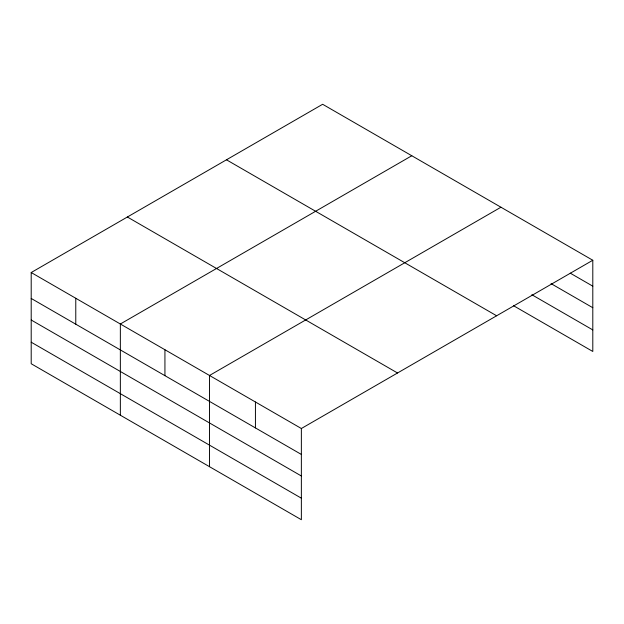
<?xml version="1.0" encoding="UTF-8"?>
<svg xmlns="http://www.w3.org/2000/svg" width="624" height="624" viewBox="0 0 624 624"><rect width="100%" height="100%" fill="white"/><g stroke="black" fill="none" stroke-linecap="round" stroke-linejoin="round"><path stroke-width="0.94" d="M592.8 260.255L322.639 104.278L31.2 272.532L31.2 363.745L301.361 519.722L301.361 428.509L592.8 260.255L592.8 351.468L513.466 305.666M411.793 155.75L120.354 324.004L120.354 415.217M500.947 207.223L209.508 375.476L209.508 466.69M570.25 273.156L592.8 286.174M551.047 283.616L592.8 307.718M531.843 294.723L592.8 329.917M226.465 159.799L496.626 315.775M127.374 217.012L397.535 372.988M31.2 272.532L301.361 428.509M31.2 298.451L301.361 454.436M31.2 320.003L301.361 475.979M31.2 342.202L301.361 498.178M255.434 401.996L255.434 427.916M164.931 349.744L164.931 375.664M75.777 298.272L75.777 324.191"/></g></svg>
